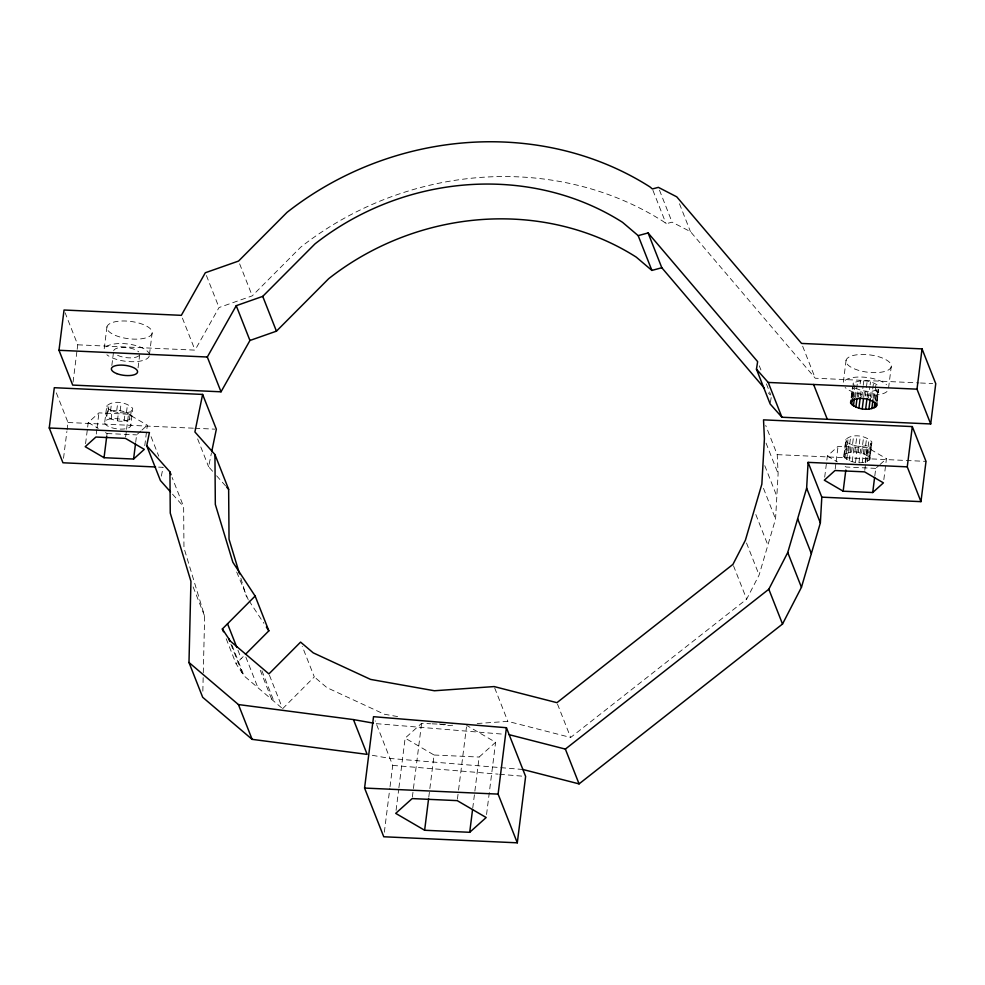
<?xml version="1.0" encoding="UTF-8"?>
<svg xmlns="http://www.w3.org/2000/svg" width="985" height="985" viewBox="0 0 985 985"><rect width="100%" height="100%" fill="white"/><g stroke="black" fill="none" stroke-linecap="round" stroke-linejoin="round"><path stroke-width="0.74" stroke-dasharray="4.92 3.69" d="M202.836 691.174L203.242 674.331M203.279 672.804L204.646 616.154L183.961 547.882L183.641 506.696L172.129 477.479M477.208 723.519L507.841 721.365L570.647 737.47L746.655 599.175L759.115 574.994L775.564 518.972L778.113 473.699L777.227 454.651L765.714 425.421M63.52 458.308L66.882 431.455M67.066 429.965L68.002 422.503L55.394 390.491M73.062 382.106L76.99 350.783M77.187 349.293L77.741 344.812L65.133 312.799M85.572 443.681L87.468 428.573M87.665 427.071L88.231 422.54L98.931 412.875L128.481 414.205L147.331 425.212L144.684 446.365M106.971 326.749L104.139 349.306A22.84 8.717 7.1 0 1 126.105 343.79A22.84 8.717 7.1 0 1 149.117 353.64M96.284 434.016L96.85 429.485M97.035 427.97L98.931 412.875M104.767 421.962L106.786 405.845C113.447 399.824 126.745 402.04 132.716 408.356L130.796 425.791A13.174 5.024 7.1 0 1 110.086 427.158A13.174 5.024 7.1 0 1 112.45 418.687A13.174 5.024 7.1 0 1 130.796 425.791M111.834 365.484L113.509 352.187M106.836 416.606L105.777 413.909C112.438 407.876 125.735 410.092 131.707 416.409L131.805 417.738C125.391 423.796 113.644 421.112 106.836 416.606L107.845 408.553L106.786 405.845M108.19 411.718L109.2 403.665M106.7 436.564L107.069 433.535L104.558 432.07M110.542 411.004L111.551 402.951M111.096 419.093L112.105 411.04L107.845 408.553M116.735 410.597L117.744 402.545M117.424 420.706L118.434 412.653L112.105 411.04M120.145 410.93L121.155 402.877M124.122 421.014L125.132 412.961L130.389 411.865L132.815 409.686M126.474 412.543L127.484 404.49M125.649 436.872L126.4 430.827M126.585 429.312L128.481 414.205M129.38 419.93L130.389 411.865M130.734 415.03L131.744 406.977M138.06 367.836L139.722 354.538M135.671 442.425L136.619 434.877L140.904 431.011M149.461 354.452L152.096 333.398A22.84 8.717 7.1 0 0 120.293 321.073A22.84 8.717 7.1 0 0 116.218 335.75A22.84 8.717 7.1 0 0 152.096 333.398M384.335 832.214L389.851 788.185M390.048 786.658L392.707 765.407L375.162 720.872M396.081 810.347L398.716 789.28M398.9 787.778L405.13 738.122L421.592 723.347L430.605 723.766M412.358 797.087L421.592 723.347M428.783 797.148L434.065 755.015L405.13 738.122M457.422 799.13L458.37 791.608M458.554 790.093L466.484 726.893M472.726 808.217L479.141 757.059L495.603 742.284L466.668 725.391M486.553 814.521L495.603 742.284M824.691 477.171L827.351 456.018L838.05 446.353L867.6 447.695L886.451 458.702L883.804 479.843M846.09 360.239L843.271 382.796A22.84 8.717 7.1 0 1 862.269 377.07A22.84 8.717 7.1 0 1 886.549 384.753M835.206 469.008L835.97 462.975M836.154 461.46L838.05 446.353M843.886 455.439L845.893 439.335C852.567 433.314 865.864 435.518 871.836 441.834L869.915 459.281C863.242 465.302 849.957 463.085 843.973 456.769L843.886 455.439C850.547 449.419 863.845 451.623 869.817 457.951L869.915 459.281M851.138 397.484L852.444 387.154M843.973 456.769L845.893 439.335M851.422 397.337L852.53 388.484M844.674 454.245L846.694 438.14M851.754 397.768L853.601 382.993C861.013 379.09 871.023 380.678 877.783 385.332M844.945 458.148L846.965 442.043L845.992 440.664M852.579 397.238L853.687 388.373M846.3 453.26L848.319 437.155M853.195 398.248L854.869 384.963M846.731 459.466L848.75 443.361L846.965 442.043M854.549 397.078L855.657 388.213C862.429 391.377 871.245 393.027 878.054 389.223L876.564 401.043M848.651 452.546L850.671 436.441M855.546 397.546L857.59 381.293M849.205 460.635L851.225 444.531L848.75 443.361M857.221 396.77L858.144 389.383M851.569 452.164L853.589 436.06M858.464 397.164L859.388 389.777M860.127 383.867L860.496 380.924M852.21 461.583L854.229 445.479L851.225 444.531M860.41 396.241L861.149 390.343M854.845 452.14L856.864 436.035M861.74 397.14L863.032 386.797M863.217 385.32L863.771 380.887M855.534 462.248L857.553 446.143L854.229 445.479M863.722 396.906L864.473 391.008M858.255 452.472L860.274 436.367M865.335 395.995L867.182 381.22M858.957 462.581L860.976 446.476L869.509 445.355L871.934 443.176M867.145 397.238L867.883 391.328M861.579 453.137L863.599 437.032M868.475 398.125L869.952 386.317M870.137 384.839L870.506 381.885M862.232 462.556L864.251 446.451M870.42 397.214L871.159 391.304M864.584 454.085L866.603 437.98M871.663 397.608L873.51 382.833M865.138 462.174L867.157 446.07M873.141 398.309L874.064 390.922M864.768 470.35L865.519 464.304M865.704 462.802L867.6 447.695M867.059 455.255L869.078 439.15M874.138 398.777L875.997 384.015M867.489 461.46L869.509 445.355M875.123 400.55L876.416 390.22M868.844 456.572L870.863 440.467M875.924 400.095L877.229 389.752M869.115 460.475L871.134 444.37M869.817 457.951L871.836 441.834M876.896 401.461L878.386 389.654M877.179 401.314L878.657 389.506M874.803 475.915L875.739 468.367L878.952 465.462M888.581 387.93L891.216 366.876A22.84 8.717 7.1 0 0 859.413 354.551A22.84 8.717 7.1 0 0 855.337 369.24A22.84 8.717 7.1 0 0 891.216 366.876M770.405 402.471L771.353 396.426L768.362 392.916M161.331 476.124L163.141 467.321L157.071 467.05M212.612 471.273L208.611 466.767L211.393 453.248M77.741 344.812L195.03 350.131L219.027 307.542L252.246 295.857L300.733 247.161A301.816 273.091 -21.5 0 1 663.693 221.724L666.082 223.755L672.078 222.154L690.448 231.623L815.26 378.228L918.968 382.919M852.813 384.199L853.601 382.993M281.55 707.784L244.058 675.895L236.068 663.779L243.357 656.441M282.633 708.707L314.301 676.904L302.235 646.283M141.975 430.051L147.331 425.212M880.024 464.501L886.451 458.702M452.694 725.231L448.089 725.551L439.187 723.975M125.132 412.961L118.434 412.653M920.495 382.993L932.696 383.547M68.002 422.503L193.405 428.192M194.931 428.253L214.804 429.152M777.227 454.651L926.011 461.374M107.069 433.535L136.619 434.877M875.739 468.367L846.189 467.025L843.677 465.56M432.107 723.827L445.639 724.443M434.065 755.015L479.141 757.059M376.258 723.655L503.052 734.17M522.875 769.482L389.974 758.45L370.015 754.892M392.707 765.407L498.114 774.148M499.641 774.284L522.555 776.18M857.553 446.143L860.976 446.476M397.632 716.575L384.273 714.199L326.921 687.641L314.301 676.904M827.351 456.018L837.398 461.891M88.231 422.54L98.278 428.401M216.626 475.792L225.639 485.962M172.535 494.187L183.641 506.696M236.696 572.014L248.208 599.569M249.045 600.813L263.894 623.345M802.652 346.215L815.26 378.228M759.287 365.804L760.937 369.978M766.416 383.904L770.799 395.034M679.49 203.784L690.448 231.623M766.047 443.078L778.113 473.699M659.47 190.142L672.078 222.154M764.779 465.671L776.833 496.292M652.932 190.351L666.082 223.755M763.498 488.351L775.564 518.972M755.815 514.515L767.881 545.136M746.507 542.981L759.115 574.994M733.493 565.772L746.655 599.175M557.485 704.066L570.647 737.47M494.692 687.961L507.841 721.365M239.638 263.845L252.246 295.857M206.419 275.529L219.027 307.542M182.422 318.118L195.03 350.131M197.64 438.928L208.611 466.767M269.471 675.304L282.079 707.316M261.911 670.723L273.978 701.345M260.262 670.243L271.774 699.473M245.844 657.057L257.91 687.678M237.951 650.223L241.239 658.583M151.074 436.7L158.757 456.19M231.992 645.274L244.058 675.895M230.921 644.202L242.433 673.432M226.193 638.723L236.068 663.779M193.134 586.925L204.646 616.154M240.869 578.257L246.558 597.058M138.934 355.745A13.174 5.024 7.1 0 1 116.538 354.735M113.694 350.709A13.174 5.024 7.1 0 1 124.652 347.41A13.174 5.024 7.1 0 1 138.663 351.842M149.264 355.954A22.84 8.717 7.1 0 1 131.239 361.704A22.84 8.717 7.1 0 1 106.872 354.772M887.017 391.513A22.84 8.717 7.1 0 1 866.431 394.948A22.84 8.717 7.1 0 1 845.105 387.474"/><path stroke-width="1.48" d="M188.985 662.499L238.419 704.558L353.455 719.592L367.159 754.387L252.123 739.353L202.688 697.294L188.985 662.499L190.942 581.359L170.257 513.087L169.937 471.901L146.716 445.737L149.437 432.526L49.25 427.983L54.298 387.708L202.627 394.431L216.343 429.226L211.701 451.746M509.171 734.687L565.365 749.092L768.817 589.227L787.741 552.511L806.641 488.117L808.094 462.359L907.259 466.853L920.963 501.648L821.81 497.154L808.094 462.359M522.875 769.482L579.069 783.888L782.521 624.022L801.445 587.306L820.357 522.912L821.81 497.154M58.989 350.291L64.037 310.016L181.326 315.335L205.323 272.747L238.542 261.062L287.029 212.366A301.816 273.091 -21.5 0 1 649.977 186.928L652.378 188.96L658.374 187.359L676.744 196.828L801.556 343.433L922.046 348.887L935.75 383.682L930.702 423.956L781.918 417.234L770.159 403.985L756.455 369.19L757.637 361.63L648.093 232.952L638.169 235.624L622.545 222.327A255.755 231.413 -21.5 0 0 314.991 243.886L262.736 296.374L236.24 305.682L207.318 357.013L221.022 391.808L72.693 385.086L58.989 350.291L207.318 357.013M104.041 457.705L85.203 446.697L95.902 437.032L125.452 438.374L144.303 449.382L133.591 459.047L104.041 457.705L106.7 436.564M133.591 459.047L135.487 443.94M364.573 788.062L373.524 716.686L506.425 727.718L525.621 776.439L517.297 842.815L383.768 836.77L364.573 788.062L498.102 794.107L517.297 842.815M424.633 830.257L395.699 813.364L412.161 798.589L457.237 800.633L486.171 817.525L469.71 832.3L424.633 830.257L428.598 798.65M469.71 832.3L472.541 809.719M498.102 794.107L506.425 727.718M876.995 402.791L876.625 405.746C869.952 411.779 856.667 409.563 850.683 403.247L851.052 400.292M851.656 404.613L852.394 398.716M853.441 405.931L854.364 398.556M843.16 491.195L824.322 480.188L835.021 470.522L864.571 471.864L883.422 482.859L872.71 492.525L843.16 491.195L845.82 470.042M855.916 407.113L857.036 398.248M858.92 408.061L860.225 397.718M862.244 408.726L863.537 398.383M865.667 409.058L866.96 398.716M868.942 409.021L870.235 398.691M871.848 408.652L872.956 399.787M874.2 407.938L874.939 402.028M875.825 406.953L876.194 403.998M872.71 492.525L874.606 477.429M907.259 466.853L912.307 426.579L763.523 419.856L764.409 438.904L761.848 484.177L745.399 540.199L732.938 564.38L556.931 702.674L494.138 686.57L434.385 690.756L370.569 679.404L313.218 652.846L300.585 642.109L268.917 673.912L230.342 641.1L222.351 628.984L255.14 596.048L232.854 562.263L215.321 504.418L214.939 454.553L194.907 431.972L202.627 394.431M930.702 423.956L916.998 389.161L922.046 348.887M920.963 501.648L926.011 461.374L912.307 426.579M221.022 391.808L249.944 340.478L276.44 331.169L328.694 278.681A255.755 231.413 -21.5 0 1 636.248 257.122L651.885 270.419L661.809 267.748L764.372 388.238M245.487 654.311L268.843 630.843L255.14 596.048M756.455 369.19L768.214 382.439L916.998 389.161M155.556 466.976L62.954 462.778L49.25 427.983M353.455 719.592L373.413 723.138M226.636 487.083L228.643 489.348L229.037 539.214L239.552 573.923M170.516 491.909L160.42 480.532L146.716 445.737M266.369 627.1L268.843 630.843M813.598 384.482L827.301 419.278M768.214 382.439L781.918 417.234M806.641 488.117L820.357 522.912M797.641 518.775L811.345 553.57M787.741 552.511L801.445 587.306M648.093 232.952L661.809 267.748M638.169 235.624L651.885 270.419M768.817 589.227L782.521 624.022M565.365 749.092L579.069 783.888M262.736 296.374L276.44 331.169M236.24 305.682L249.944 340.478M214.939 454.553L228.643 489.348M169.937 471.901L171.033 474.696M227.535 623.788L236.856 647.441M228.717 638.637L229.813 641.42M222.351 628.984L223.447 631.767M238.419 704.558L252.123 739.353M876.625 405.746L876.527 404.416C870.555 398.1 857.258 395.884 850.584 401.917L850.683 403.247M116.796 373.623A13.174 5.024 7.1 0 0 137.506 372.268A13.174 5.024 7.1 0 0 119.16 365.152A13.174 5.024 7.1 0 0 116.796 373.623"/></g></svg>
